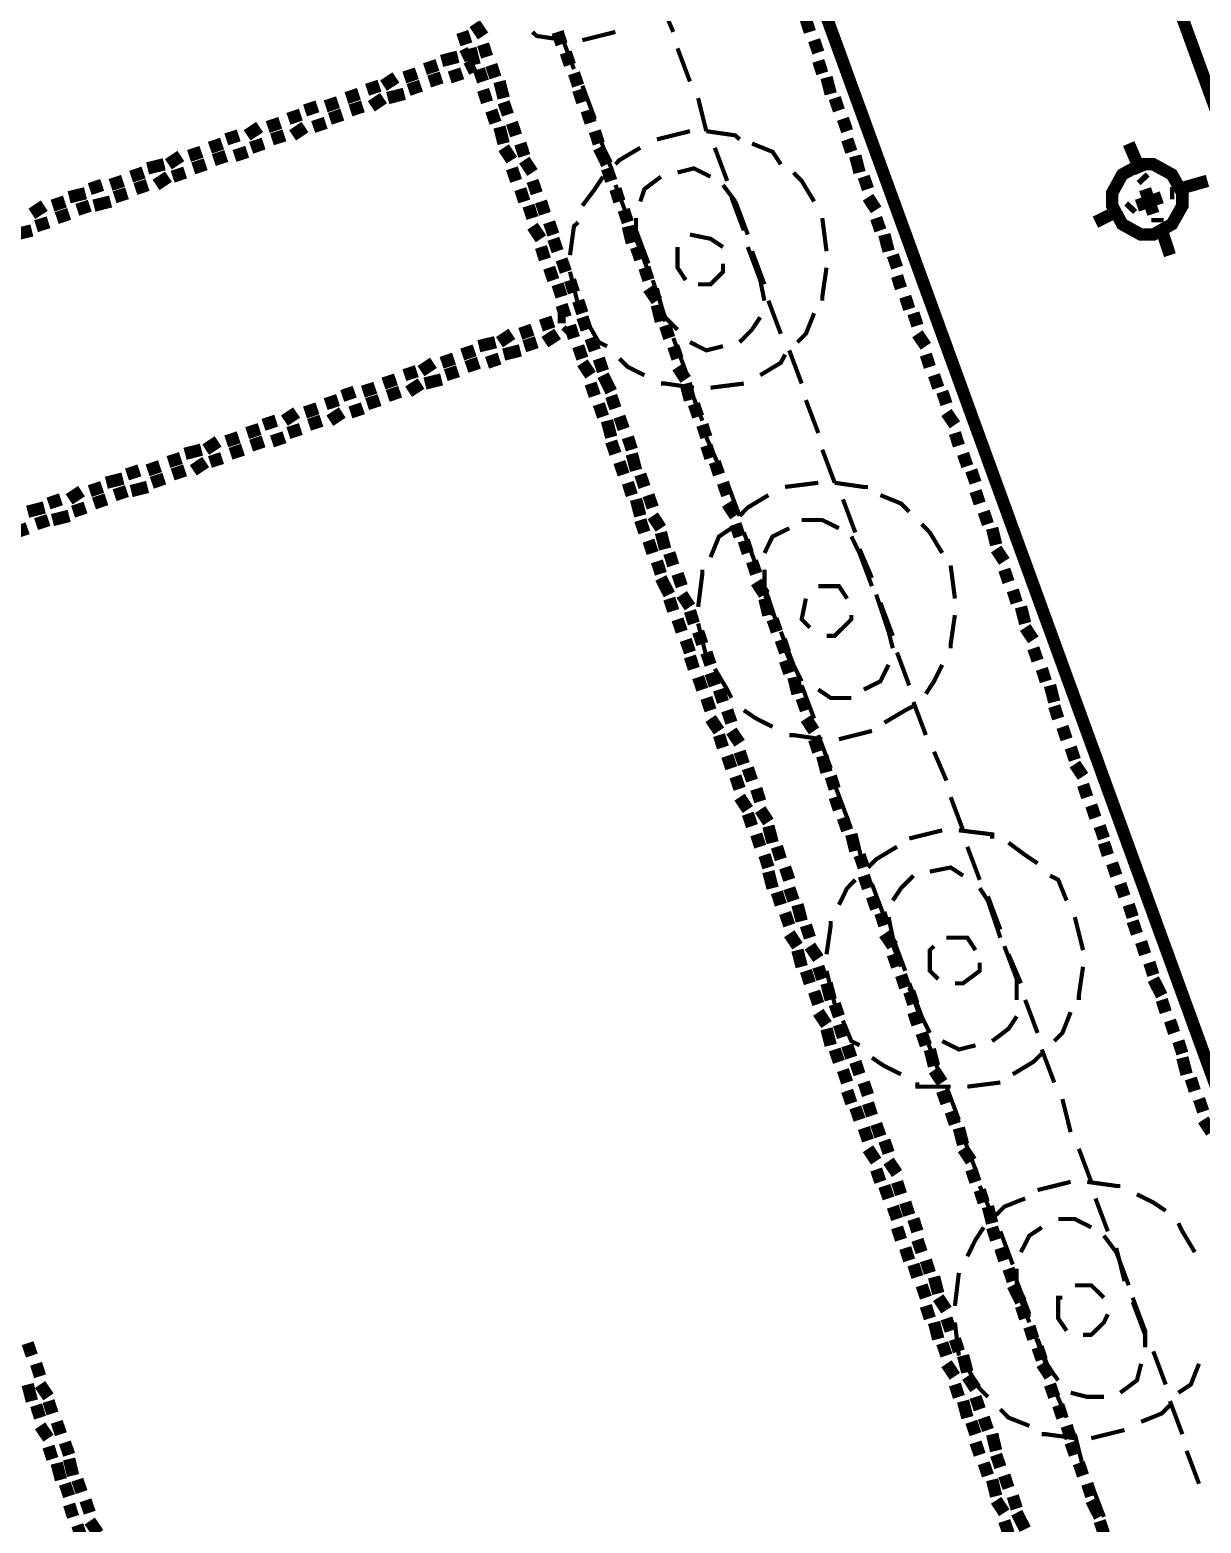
# Model space of a CAD drawing. Extents: x -2.4 to 13.4, y -16 to -5.
# Drawn here: x 1.933 to 2.405, y -9.863 to -9.261 of the extents above; entities that cross this region are included whole.
import ezdxf

# ---------------------------------------------------------------- set-up
doc = ezdxf.new("R2010")
doc.units = 0
doc.header["$MEASUREMENT"] = 0

msp = doc.modelspace()

# ---------------------------------------------------------------- linework, layer by layer
at = {"color": 0}
for points, const_width in [([(3.74199, -12.95219), (1.65538, -7.21884)], 0.005), ([(3.59868, -12.95219), (1.52868, -7.26383)], 0.005), ([(2.18698, -9.25054), (2.19198, -9.2622)], 0.00167), ([(2.11538, -9.26383), (2.11198, -9.25883)], 0.005), ([(2.24698, -9.2622), (2.24538, -9.25715)], 0.005), ([(2.10868, -9.26719), (2.10698, -9.2622)], 0.005), ([(2.11698, -9.27218), (2.11538, -9.26719)], 0.005), ([(2.14868, -9.26551), (2.13698, -9.26383), (2.13528, -9.2622)], 0.00167), ([(2.14868, -9.26551), (2.13698, -9.26383), (2.13528, -9.2622)], 0.00167), ([(2.14698, -9.26719), (2.14538, -9.2622)], 0.005), ([(2.15198, -9.27718), (2.14698, -9.26383)], 0.00167), ([(2.16868, -9.2622), (2.15538, -9.26551)], 0.00167), ([(2.16868, -9.2622), (2.15538, -9.26551)], 0.00167), ([(2.25038, -9.27049), (2.24868, -9.26551)], 0.005), ([(2.10528, -9.27218), (2.09868, -9.27386)], 0.005), ([(2.11028, -9.27049), (2.10698, -9.27218)], 0.005), ([(2.11198, -9.2755), (2.11028, -9.26881)], 0.005), ([(2.15038, -9.2755), (2.14868, -9.27049)], 0.005), ([(2.19368, -9.26881), (2.19868, -9.28216)], 0.00167), ([(2.25198, -9.27886), (2.25038, -9.27386)], 0.005), ([(2.08868, -9.27886), (2.08368, -9.28054)], 0.005), ([(2.09698, -9.2755), (2.09198, -9.27718)], 0.005), ([(2.10698, -9.27886), (2.10198, -9.28054)], 0.005), ([(2.11198, -9.2755), (2.10868, -9.27718)], 0.005), ([(2.11538, -9.28216), (2.11368, -9.27718)], 0.005), ([(2.12038, -9.28054), (2.11868, -9.2755)], 0.005), ([(2.15368, -9.28384), (2.15198, -9.27886)], 0.005), ([(2.07368, -9.28384), (2.06868, -9.28552)], 0.005), ([(2.08028, -9.28054), (2.07528, -9.28384)], 0.005), ([(2.09038, -9.28384), (2.08538, -9.28552)], 0.005), ([(2.09868, -9.28054), (2.09368, -9.28216)], 0.005), ([(2.11698, -9.29052), (2.11538, -9.28552)], 0.005), ([(2.12368, -9.28884), (2.12198, -9.28216)], 0.005), ([(2.15538, -9.29052), (2.15368, -9.28552)], 0.005), ([(2.16038, -9.29719), (2.15538, -9.28384)], 0.00167), ([(2.25538, -9.28715), (2.25368, -9.28054)], 0.005), ([(2.04868, -9.2922), (2.04368, -9.29383)], 0.005), ([(2.05698, -9.29052), (2.05198, -9.2922)], 0.005), ([(2.06538, -9.28715), (2.06038, -9.28884)], 0.005), ([(2.06698, -9.2922), (2.06198, -9.29383)], 0.005), ([(2.07528, -9.28884), (2.07038, -9.2922)], 0.005), ([(2.08368, -9.28715), (2.07698, -9.28884)], 0.005), ([(2.12538, -9.29551), (2.12368, -9.29052)], 0.005), ([(2.20198, -9.28884), (2.20528, -9.30218)], 0.00167), ([(2.25868, -9.29383), (2.25698, -9.28884)], 0.005), ([(2.04198, -9.29551), (2.03698, -9.29719)], 0.005), ([(2.05868, -9.29551), (2.05368, -9.29719)], 0.005), ([(2.12038, -9.29881), (2.11868, -9.29383)], 0.005), ([(2.15868, -9.29881), (2.15708, -9.29383)], 0.005), ([(2.26198, -9.30218), (2.26028, -9.29719)], 0.005), ([(2.01698, -9.30387), (2.01198, -9.30549)], 0.005), ([(2.02538, -9.3005), (2.02038, -9.30387)], 0.005), ([(2.03368, -9.29881), (2.02868, -9.3005)], 0.005), ([(2.03538, -9.30387), (2.03038, -9.30549)], 0.005), ([(2.04368, -9.3005), (2.03868, -9.30387)], 0.005), ([(2.05198, -9.29881), (2.04698, -9.3005)], 0.005), ([(2.12368, -9.30718), (2.12198, -9.3005)], 0.005), ([(2.12868, -9.30387), (2.12698, -9.29881)], 0.005), ([(2.16198, -9.30718), (2.16038, -9.30218)], 0.005), ([(2.18538, -9.30549), (2.19868, -9.30218)], 0.00167), ([(2.18538, -9.30549), (2.19868, -9.30218)], 0.00167), ([(2.20528, -9.30218), (2.21698, -9.30387), (2.21868, -9.30549)], 0.00167), ([(2.20528, -9.30218), (2.21698, -9.30387), (2.21868, -9.30549)], 0.00167), ([(2.01028, -9.30718), (2.00538, -9.30886)], 0.005), ([(2.02698, -9.30718), (2.02198, -9.30886)], 0.005), ([(2.12698, -9.31384), (2.12368, -9.30886)], 0.005), ([(2.13198, -9.31216), (2.13038, -9.30718)], 0.005), ([(2.16528, -9.31552), (2.16198, -9.30886)], 0.005), ([(2.16698, -9.31716), (2.16198, -9.30387)], 0.00167), ([(2.22368, -9.30718), (2.23198, -9.31048), (2.23528, -9.31552)], 0.00167), ([(2.22368, -9.30718), (2.23198, -9.31048), (2.23528, -9.31552)], 0.00167), ([(2.26368, -9.31048), (2.26198, -9.30549)], 0.005), ([(2.38038, -9.31884), (2.37538, -9.30718)], 0.005), ([(1.98698, -9.31552), (1.98028, -9.31716)], 0.005), ([(1.99368, -9.31216), (1.98868, -9.31552)], 0.005), ([(2.00198, -9.31048), (1.99698, -9.31216)], 0.005), ([(2.00368, -9.31552), (1.99868, -9.31716)], 0.005), ([(2.01198, -9.31216), (2.00698, -9.31384)], 0.005), ([(2.02038, -9.31048), (2.01528, -9.31216)], 0.005), ([(2.13528, -9.31884), (2.13198, -9.31384)], 0.005), ([(2.16868, -9.31552), (2.17028, -9.31384), (2.17868, -9.30886)], 0.00167), ([(2.16868, -9.31552), (2.17028, -9.31384), (2.17868, -9.30886)], 0.00167), ([(2.20868, -9.30886), (2.21368, -9.3222)], 0.00167), ([(2.26698, -9.31884), (2.26528, -9.31216)], 0.005), ([(1.97038, -9.3222), (1.96538, -9.32383)], 0.005), ([(1.97868, -9.31884), (1.97368, -9.32052)], 0.005), ([(1.98868, -9.32052), (1.98368, -9.32383)], 0.005), ([(1.99538, -9.31884), (1.99038, -9.32052)], 0.005), ([(2.12868, -9.3222), (2.12698, -9.31716)], 0.005), ([(2.13698, -9.32719), (2.13528, -9.3222)], 0.005), ([(2.15538, -9.33219), (2.16038, -9.32551), (2.16368, -9.32052)], 0.00167), ([(2.15538, -9.33219), (2.16038, -9.32551), (2.16368, -9.32052)], 0.00167), ([(2.16698, -9.3222), (2.16528, -9.31716)], 0.005), ([(2.17868, -9.33051), (2.18038, -9.32551), (2.18698, -9.32052)], 0.00167), ([(2.19368, -9.31884), (2.20028, -9.31716), (2.20698, -9.32052)], 0.00167), ([(2.24038, -9.31884), (2.24368, -9.3222), (2.24868, -9.33051)], 0.00167), ([(2.24038, -9.31884), (2.24368, -9.3222), (2.24868, -9.33051)], 0.00167), ([(2.27038, -9.32551), (2.26868, -9.32052)], 0.005), ([(2.38198, -9.3222), (2.38038, -9.32052)], 0.005), ([(2.40708, -9.3222), (2.39538, -9.32551)], 0.005), ([(1.95528, -9.32719), (1.94868, -9.32881)], 0.005), ([(1.96198, -9.32383), (1.95698, -9.32551)], 0.005), ([(1.97198, -9.32719), (1.96698, -9.32881)], 0.005), ([(1.98028, -9.32383), (1.97538, -9.32551)], 0.005), ([(2.13198, -9.33051), (2.13038, -9.32551)], 0.005), ([(2.17028, -9.33051), (2.16868, -9.32551)], 0.005), ([(2.17368, -9.33718), (2.16868, -9.32383)], 0.00167), ([(2.21198, -9.32383), (2.21698, -9.33051)], 0.00167), ([(2.38528, -9.33549), (2.38198, -9.32551)], 0.005), ([(2.39368, -9.32719), (2.39198, -9.32719)], 0.005), ([(1.93868, -9.33219), (1.93368, -9.33549)], 0.005), ([(1.94698, -9.33051), (1.94198, -9.33219)], 0.005), ([(1.95698, -9.33219), (1.95198, -9.33387)], 0.005), ([(1.96538, -9.33051), (1.95868, -9.33219)], 0.005), ([(2.13528, -9.33718), (2.13368, -9.33219)], 0.005), ([(2.14028, -9.33549), (2.13868, -9.33051)], 0.005), ([(2.17368, -9.33886), (2.17198, -9.33387)], 0.005), ([(2.21538, -9.32881), (2.22038, -9.34216)], 0.00167), ([(2.21698, -9.33051), (2.22198, -9.34384)], 0.00167), ([(2.27368, -9.33387), (2.27038, -9.32881)], 0.005), ([(2.37198, -9.33387), (2.36198, -9.33886)], 0.005), ([(2.37698, -9.33219), (2.37538, -9.33387)], 0.005), ([(2.38868, -9.32881), (2.37868, -9.33219)], 0.005), ([(1.94038, -9.33886), (1.93538, -9.34048)], 0.005), ([(1.94868, -9.33549), (1.94368, -9.33718)], 0.005), ([(2.14368, -9.34384), (2.14198, -9.33886)], 0.005), ([(2.18198, -9.35883), (2.17698, -9.34554), (2.17698, -9.33718)], 0.00167), ([(2.25198, -9.33718), (2.25368, -9.35052)], 0.00167), ([(2.25198, -9.33718), (2.25368, -9.35052)], 0.00167), ([(2.27538, -9.34216), (2.27368, -9.33718)], 0.005), ([(2.38698, -9.33886), (2.38698, -9.33718)], 0.005), ([(1.93368, -9.34216), (1.92698, -9.34384)], 0.005), ([(2.13868, -9.34554), (2.13528, -9.34048)], 0.005), ([(2.14538, -9.35052), (2.14368, -9.34554)], 0.005), ([(2.15038, -9.35215), (2.15198, -9.34048), (2.15368, -9.33886)], 0.00167), ([(2.15038, -9.35215), (2.15198, -9.34048), (2.15368, -9.33886)], 0.00167), ([(2.17528, -9.34716), (2.17368, -9.34048)], 0.005), ([(2.18198, -9.35551), (2.17698, -9.34216)], 0.00167), ([(2.19868, -9.34384), (2.20698, -9.34554), (2.21198, -9.34884)], 0.00167), ([(2.19868, -9.34384), (2.20698, -9.34554), (2.21198, -9.34884)], 0.00167), ([(2.27868, -9.35052), (2.27698, -9.34384)], 0.005), ([(2.39198, -9.35215), (2.38868, -9.34216)], 0.005), ([(2.14028, -9.35383), (2.13868, -9.34884)], 0.005), ([(2.17868, -9.35383), (2.17698, -9.34884)], 0.005), ([(2.19698, -9.36219), (2.19368, -9.35719), (2.19368, -9.35052), (2.19368, -9.34884)], 0.00167), ([(2.19698, -9.36219), (2.19368, -9.35719), (2.19368, -9.35052), (2.19368, -9.34884)], 0.00167), ([(2.22198, -9.34884), (2.22698, -9.36219), (2.22868, -9.37048)], 0.00167), ([(2.22368, -9.35052), (2.22868, -9.36387)], 0.00167), ([(2.28208, -9.35719), (2.28038, -9.35215)], 0.005), ([(2.14368, -9.36219), (2.14198, -9.35719)], 0.005), ([(2.14868, -9.35883), (2.14698, -9.35383)], 0.005), ([(2.18198, -9.36219), (2.18038, -9.35719)], 0.005), ([(2.21198, -9.35551), (2.21198, -9.35883), (2.20698, -9.36387), (2.20198, -9.36387)], 0.00167), ([(2.21198, -9.35551), (2.21198, -9.35883), (2.20698, -9.36387), (2.20198, -9.36387)], 0.00167), ([(2.14698, -9.36886), (2.14538, -9.36387)], 0.005), ([(2.15198, -9.36718), (2.15038, -9.36219)], 0.005), ([(2.15368, -9.37218), (2.15038, -9.35883)], 0.00167), ([(2.15368, -9.37218), (2.15038, -9.35883)], 0.00167), ([(2.19368, -9.38215), (2.18868, -9.37716), (2.18368, -9.36219)], 0.00167), ([(2.25368, -9.35719), (2.25198, -9.36886), (2.25198, -9.37048)], 0.00167), ([(2.25368, -9.35719), (2.25198, -9.36886), (2.25198, -9.37048)], 0.00167), ([(2.28368, -9.36549), (2.28208, -9.36051)], 0.005), ([(2.18538, -9.37048), (2.18198, -9.36549)], 0.005), ([(2.18868, -9.37884), (2.18538, -9.36549)], 0.00167), ([(2.28698, -9.37386), (2.28538, -9.36886)], 0.005), ([(2.14868, -9.37716), (2.14698, -9.37218)], 0.005), ([(2.15538, -9.37554), (2.15368, -9.37048)], 0.005), ([(2.18698, -9.37884), (2.18538, -9.37218)], 0.005), ([(2.23028, -9.37048), (2.23528, -9.38383)], 0.00167), ([(2.29028, -9.38052), (2.28868, -9.37554)], 0.005), ([(2.13528, -9.38215), (2.13038, -9.38383)], 0.005), ([(2.14368, -9.37884), (2.13868, -9.38052)], 0.005), ([(2.14868, -9.37716), (2.14538, -9.37716)], 0.005), ([(2.15038, -9.38215), (2.14868, -9.38383)], 0.005), ([(2.15198, -9.38551), (2.15038, -9.38052)], 0.005), ([(2.15708, -9.38215), (2.15538, -9.37716)], 0.005), ([(2.16528, -9.38883), (2.16198, -9.3872), (2.15708, -9.37884)], 0.00167), ([(2.16528, -9.38883), (2.16198, -9.3872), (2.15708, -9.37884)], 0.00167), ([(2.19038, -9.38551), (2.18868, -9.38052)], 0.005), ([(2.22698, -9.37716), (2.22368, -9.38215), (2.21868, -9.3872)], 0.00167), ([(2.24868, -9.37554), (2.24538, -9.38383), (2.24198, -9.3872)], 0.00167), ([(2.24868, -9.37554), (2.24538, -9.38383), (2.24198, -9.3872)], 0.00167), ([(2.12038, -9.3872), (2.11368, -9.38883)], 0.005), ([(2.12698, -9.38383), (2.12198, -9.3872)], 0.005), ([(2.13698, -9.3872), (2.13198, -9.38883)], 0.005), ([(2.14538, -9.38383), (2.14028, -9.3872)], 0.005), ([(2.16038, -9.39051), (2.15868, -9.38551)], 0.005), ([(2.19698, -9.39886), (2.19198, -9.38551)], 0.00167), ([(2.29368, -9.38883), (2.29028, -9.38383)], 0.005), ([(2.10368, -9.39381), (2.09868, -9.3955)], 0.005), ([(2.11198, -9.39051), (2.10698, -9.39219)], 0.005), ([(2.12198, -9.39381), (2.11698, -9.3955)], 0.005), ([(2.13038, -9.39051), (2.12368, -9.39219)], 0.005), ([(2.15538, -9.39381), (2.15368, -9.38883)], 0.005), ([(2.16368, -9.39886), (2.16198, -9.39381)], 0.005), ([(2.19368, -9.39381), (2.19198, -9.38883)], 0.005), ([(2.21198, -9.38883), (2.20528, -9.39051), (2.19868, -9.3872)], 0.00167), ([(2.23698, -9.39219), (2.23528, -9.3955), (2.22698, -9.40049)], 0.00167), ([(2.23698, -9.39219), (2.23528, -9.3955), (2.22698, -9.40049)], 0.00167), ([(2.23868, -9.39051), (2.24368, -9.40386)], 0.00167), ([(2.29528, -9.39718), (2.29368, -9.39219)], 0.005), ([(2.08868, -9.39886), (2.08368, -9.40049)], 0.005), ([(2.09538, -9.3955), (2.09038, -9.39886)], 0.005), ([(2.10528, -9.39886), (2.10038, -9.40049)], 0.005), ([(2.11368, -9.3955), (2.10868, -9.39718)], 0.005), ([(2.15868, -9.40049), (2.15538, -9.3955)], 0.005), ([(2.16698, -9.40716), (2.16368, -9.40049)], 0.005), ([(2.18038, -9.40049), (2.17368, -9.39718), (2.17028, -9.39381)], 0.00167), ([(2.18038, -9.40049), (2.17368, -9.39718), (2.17028, -9.39381)], 0.00167), ([(2.19698, -9.40218), (2.19368, -9.39718)], 0.005), ([(2.29868, -9.40554), (2.29698, -9.40049)], 0.005), ([(2.07198, -9.40554), (2.06698, -9.40716)], 0.005), ([(2.08028, -9.40218), (2.07528, -9.40386)], 0.005), ([(2.09038, -9.40386), (2.08538, -9.40716)], 0.005), ([(2.09868, -9.40218), (2.09198, -9.40386)], 0.005), ([(2.16038, -9.40884), (2.15868, -9.40386)], 0.005), ([(2.20028, -9.40554), (2.18868, -9.40386), (2.18698, -9.40386)], 0.00167), ([(2.20028, -9.40554), (2.18868, -9.40386), (2.18698, -9.40386)], 0.00167), ([(2.19868, -9.41052), (2.19698, -9.40386)], 0.005), ([(2.22038, -9.40386), (2.20698, -9.40554)], 0.00167), ([(2.22038, -9.40386), (2.20698, -9.40554)], 0.00167), ([(2.05698, -9.41052), (2.05198, -9.41215)], 0.005), ([(2.06368, -9.40716), (2.05868, -9.40884)], 0.005), ([(2.07368, -9.41052), (2.06868, -9.41215)], 0.005), ([(2.08198, -9.40716), (2.07698, -9.40884)], 0.005), ([(2.16368, -9.4172), (2.16198, -9.41215)], 0.005), ([(2.16868, -9.41384), (2.16698, -9.40884)], 0.005), ([(2.20198, -9.4172), (2.20028, -9.41215)], 0.005), ([(2.20368, -9.41883), (2.19868, -9.40554)], 0.00167), ([(2.24538, -9.41052), (2.25038, -9.42381)], 0.00167), ([(2.30198, -9.41215), (2.30028, -9.40716)], 0.005), ([(2.04028, -9.41552), (2.03538, -9.41883)], 0.005), ([(2.04868, -9.41384), (2.04368, -9.41552)], 0.005), ([(2.05868, -9.41552), (2.05368, -9.41883)], 0.005), ([(2.06698, -9.41384), (2.06198, -9.41552)], 0.005), ([(2.17198, -9.42219), (2.17028, -9.4172)], 0.005), ([(2.30538, -9.42051), (2.30198, -9.41552)], 0.005), ([(2.02538, -9.42219), (2.02038, -9.42381)], 0.005), ([(2.03208, -9.41883), (2.02698, -9.42051)], 0.005), ([(2.04198, -9.42219), (2.03698, -9.42381)], 0.005), ([(2.05028, -9.41883), (2.04528, -9.42051)], 0.005), ([(2.16698, -9.4255), (2.16528, -9.41883)], 0.005), ([(2.20528, -9.4255), (2.20368, -9.42051)], 0.005), ([(2.30698, -9.42887), (2.30538, -9.42381)], 0.005), ([(2.00198, -9.43049), (1.99538, -9.43218)], 0.005), ([(2.00868, -9.42718), (2.00368, -9.43049)], 0.005), ([(2.01698, -9.4255), (2.01198, -9.42718)], 0.005), ([(2.01868, -9.43049), (2.01368, -9.43218)], 0.005), ([(2.02698, -9.42718), (2.02198, -9.42887)], 0.005), ([(2.03538, -9.4255), (2.03038, -9.42718)], 0.005), ([(2.16868, -9.43218), (2.16698, -9.42718)], 0.005), ([(2.17528, -9.43049), (2.17368, -9.4255)], 0.005), ([(2.20698, -9.43386), (2.20528, -9.42887)], 0.005), ([(2.21038, -9.43716), (2.20528, -9.4255)], 0.00167), ([(1.99368, -9.43386), (1.98868, -9.43548)], 0.005), ([(2.00368, -9.43548), (1.99868, -9.43884)], 0.005), ([(2.01028, -9.43386), (2.00538, -9.43548)], 0.005), ([(2.17198, -9.44052), (2.17028, -9.43548)], 0.005), ([(2.17698, -9.43884), (2.17528, -9.43218)], 0.005), ([(2.21038, -9.44052), (2.20868, -9.43548)], 0.005), ([(2.25198, -9.43049), (2.25698, -9.44384)], 0.00167), ([(2.31038, -9.43716), (2.30868, -9.43218)], 0.005), ([(1.97038, -9.44216), (1.96368, -9.44384)], 0.005), ([(1.97698, -9.43884), (1.97198, -9.44052)], 0.005), ([(1.98528, -9.43716), (1.98028, -9.43884)], 0.005), ([(1.98698, -9.44216), (1.98198, -9.44384)], 0.005), ([(1.99538, -9.43884), (1.99038, -9.44052)], 0.005), ([(2.18038, -9.44552), (2.17868, -9.44052)], 0.005), ([(2.31368, -9.44384), (2.31198, -9.43884)], 0.005), ([(1.95368, -9.4472), (1.94868, -9.45051)], 0.005), ([(1.96198, -9.44552), (1.95698, -9.4472)], 0.005), ([(1.97198, -9.4472), (1.96698, -9.44883)], 0.005), ([(1.98028, -9.44552), (1.97368, -9.4472)], 0.005), ([(2.17528, -9.44883), (2.17368, -9.44384)], 0.005), ([(2.21368, -9.44883), (2.21198, -9.44384)], 0.005), ([(2.21868, -9.45719), (2.21368, -9.44384)], 0.00167), ([(2.23698, -9.44552), (2.25038, -9.44384)], 0.00167), ([(2.23698, -9.44552), (2.25038, -9.44384)], 0.00167), ([(2.25698, -9.44384), (2.26868, -9.44552), (2.27038, -9.44552)], 0.00167), ([(2.25698, -9.44384), (2.26868, -9.44552), (2.27038, -9.44552)], 0.00167), ([(2.31538, -9.45219), (2.31368, -9.4472)], 0.005), ([(1.93868, -9.45381), (1.93198, -9.45551)], 0.005), ([(1.94538, -9.45051), (1.94038, -9.45219)], 0.005), ([(1.95528, -9.45381), (1.95028, -9.45551)], 0.005), ([(1.96368, -9.45051), (1.95868, -9.45219)], 0.005), ([(2.17868, -9.45719), (2.17698, -9.45051)], 0.005), ([(2.18368, -9.45381), (2.18198, -9.44883)], 0.005), ([(2.21698, -9.45719), (2.21368, -9.45219)], 0.005), ([(2.21868, -9.45719), (2.22198, -9.45381), (2.23028, -9.44883)], 0.00167), ([(2.21868, -9.45719), (2.22198, -9.45381), (2.23028, -9.44883)], 0.00167), ([(2.26028, -9.45051), (2.26528, -9.46386)], 0.00167), ([(2.27538, -9.44883), (2.28368, -9.45219), (2.28698, -9.45551)], 0.00167), ([(2.27538, -9.44883), (2.28368, -9.45219), (2.28698, -9.45551)], 0.00167), ([(1.94038, -9.45887), (1.93538, -9.46049)], 0.005), ([(1.94868, -9.45719), (1.94198, -9.45887)], 0.005), ([(2.18038, -9.46386), (2.17868, -9.45887)], 0.005), ([(2.18698, -9.46218), (2.18368, -9.45719)], 0.005), ([(2.21868, -9.46548), (2.21698, -9.46049)], 0.005), ([(2.24368, -9.45887), (2.25198, -9.45887), (2.25868, -9.46218)], 0.00167), ([(2.31868, -9.46049), (2.31698, -9.45551)], 0.005), ([(1.93198, -9.46218), (1.92698, -9.46386)], 0.005), ([(2.18868, -9.47054), (2.18698, -9.46386)], 0.005), ([(2.20698, -9.47384), (2.21038, -9.46548), (2.21538, -9.46218)], 0.00167), ([(2.20698, -9.47384), (2.21038, -9.46548), (2.21538, -9.46218)], 0.00167), ([(2.22538, -9.47715), (2.22038, -9.46386)], 0.00167), ([(2.22868, -9.47216), (2.23198, -9.46548), (2.23868, -9.46218)], 0.00167), ([(2.29198, -9.46049), (2.29528, -9.46386), (2.30028, -9.47216)], 0.00167), ([(2.29198, -9.46049), (2.29528, -9.46386), (2.30028, -9.47216)], 0.00167), ([(2.32198, -9.46884), (2.32038, -9.46218)], 0.005), ([(2.18368, -9.47216), (2.18198, -9.46716)], 0.005), ([(2.19198, -9.47715), (2.19038, -9.47216)], 0.005), ([(2.22198, -9.47216), (2.22038, -9.46716)], 0.005), ([(2.26368, -9.46548), (2.26698, -9.47216)], 0.00167), ([(2.26698, -9.47054), (2.27198, -9.48219)], 0.00167), ([(2.32528, -9.47552), (2.32198, -9.47054)], 0.005), ([(2.18698, -9.48051), (2.18538, -9.47552)], 0.005), ([(2.22538, -9.48051), (2.22368, -9.47552)], 0.005), ([(2.26698, -9.47216), (2.27198, -9.48551)], 0.00167), ([(2.19038, -9.48887), (2.18698, -9.48219)], 0.005), ([(2.19538, -9.48551), (2.19368, -9.48051)], 0.005), ([(2.20198, -9.49386), (2.20368, -9.48051), (2.20368, -9.47883)], 0.00167), ([(2.20198, -9.49386), (2.20368, -9.48051), (2.20368, -9.47883)], 0.00167), ([(2.22868, -9.48887), (2.22538, -9.48383)], 0.005), ([(2.23368, -9.50054), (2.22868, -9.48551), (2.22868, -9.47883)], 0.00167), ([(2.30368, -9.47715), (2.30538, -9.49049)], 0.00167), ([(2.30368, -9.47715), (2.30538, -9.49049)], 0.00167), ([(2.32698, -9.48383), (2.32528, -9.47883)], 0.005), ([(2.19198, -9.49548), (2.19038, -9.49049)], 0.005), ([(2.19868, -9.49386), (2.19538, -9.48887)], 0.005), ([(2.23198, -9.49718), (2.22698, -9.48383)], 0.00167), ([(2.23028, -9.49718), (2.22868, -9.49049)], 0.005), ([(2.25038, -9.48551), (2.25868, -9.48551), (2.26198, -9.49049)], 0.00167), ([(2.25038, -9.48551), (2.25868, -9.48551), (2.26198, -9.49049)], 0.00167), ([(2.27368, -9.48887), (2.27868, -9.50384), (2.28038, -9.51051)], 0.00167), ([(2.33028, -9.49218), (2.32868, -9.48719)], 0.005), ([(2.20028, -9.50054), (2.19868, -9.49548)], 0.005), ([(2.24698, -9.50216), (2.24368, -9.49886), (2.24538, -9.49049)], 0.00167), ([(2.24698, -9.50216), (2.24368, -9.49886), (2.24538, -9.49049)], 0.00167), ([(2.27538, -9.49218), (2.28038, -9.50552)], 0.00167), ([(2.33368, -9.50054), (2.33198, -9.49386)], 0.005), ([(2.19538, -9.50384), (2.19368, -9.49886)], 0.005), ([(2.20528, -9.51383), (2.20198, -9.50054)], 0.00167), ([(2.20528, -9.51383), (2.20198, -9.50054)], 0.00167), ([(2.23368, -9.50384), (2.23198, -9.49886)], 0.005), ([(2.26368, -9.49718), (2.26368, -9.49886), (2.25698, -9.50552), (2.25368, -9.50552)], 0.00167), ([(2.26368, -9.49718), (2.26368, -9.49886), (2.25698, -9.50552), (2.25368, -9.50552)], 0.00167), ([(2.30538, -9.49718), (2.30368, -9.50883), (2.30368, -9.51051)], 0.00167), ([(2.30538, -9.49718), (2.30368, -9.50883), (2.30368, -9.51051)], 0.00167), ([(2.33698, -9.50715), (2.33368, -9.50216)], 0.005), ([(2.19868, -9.5122), (2.19698, -9.50715)], 0.005), ([(2.20368, -9.50883), (2.20198, -9.50384)], 0.005), ([(2.23698, -9.5122), (2.23528, -9.50715)], 0.005), ([(2.24368, -9.52386), (2.24038, -9.51719), (2.23528, -9.50384)], 0.00167), ([(2.24038, -9.51881), (2.23528, -9.50715)], 0.00167), ([(2.20028, -9.51881), (2.19868, -9.51383)], 0.005), ([(2.20698, -9.51719), (2.20528, -9.5122)], 0.005), ([(2.28208, -9.5122), (2.28698, -9.52549)], 0.00167), ([(2.33868, -9.51551), (2.33698, -9.51051)], 0.005), ([(2.20868, -9.52549), (2.20698, -9.5205)], 0.005), ([(2.21538, -9.53054), (2.21368, -9.52718), (2.20868, -9.51881)], 0.00167), ([(2.21538, -9.53054), (2.21368, -9.52718), (2.20868, -9.51881)], 0.00167), ([(2.23868, -9.5205), (2.23698, -9.51551)], 0.005), ([(2.27868, -9.51719), (2.27538, -9.52386), (2.26868, -9.52718)], 0.00167), ([(2.30028, -9.51719), (2.29698, -9.52386), (2.29368, -9.52886)], 0.00167), ([(2.30028, -9.51719), (2.29698, -9.52386), (2.29368, -9.52886)], 0.00167), ([(2.34198, -9.52386), (2.34038, -9.51881)], 0.005), ([(2.20368, -9.52718), (2.20198, -9.52218)], 0.005), ([(2.24198, -9.52886), (2.24038, -9.52218)], 0.005), ([(2.34538, -9.53216), (2.34368, -9.52549)], 0.005), ([(2.20698, -9.53552), (2.20528, -9.53054)], 0.005), ([(2.21198, -9.53216), (2.21038, -9.52718)], 0.005), ([(2.24538, -9.53552), (2.24368, -9.53054)], 0.005), ([(2.24868, -9.53884), (2.24368, -9.52549)], 0.00167), ([(2.26368, -9.53054), (2.25538, -9.53054), (2.25038, -9.52718)], 0.00167), ([(2.21038, -9.54383), (2.20698, -9.53884)], 0.005), ([(2.21538, -9.54052), (2.21368, -9.53552)], 0.005), ([(2.23198, -9.5422), (2.22538, -9.53884), (2.22038, -9.53552)], 0.00167), ([(2.23198, -9.5422), (2.22538, -9.53884), (2.22038, -9.53552)], 0.00167), ([(2.24868, -9.54383), (2.24538, -9.53884)], 0.005), ([(2.28868, -9.53384), (2.28538, -9.53552), (2.27698, -9.54052)], 0.00167), ([(2.28868, -9.53384), (2.28538, -9.53552), (2.27698, -9.54052)], 0.00167), ([(2.28868, -9.53216), (2.29368, -9.54551)], 0.00167), ([(2.34698, -9.53884), (2.34538, -9.53384)], 0.005), ([(2.21868, -9.54881), (2.21538, -9.54383)], 0.005), ([(2.35038, -9.54719), (2.34868, -9.5422)], 0.005), ([(2.21198, -9.5505), (2.21038, -9.54551)], 0.005), ([(2.25198, -9.54719), (2.24038, -9.54551), (2.23868, -9.54551)], 0.00167), ([(2.25198, -9.54719), (2.24038, -9.54551), (2.23868, -9.54551)], 0.00167), ([(2.25038, -9.55218), (2.24868, -9.54719)], 0.005), ([(2.25538, -9.55886), (2.25038, -9.54551)], 0.00167), ([(2.27198, -9.54383), (2.25868, -9.54719)], 0.00167), ([(2.27198, -9.54383), (2.25868, -9.54719)], 0.00167), ([(2.35368, -9.55549), (2.35198, -9.5505)], 0.005), ([(2.21538, -9.55886), (2.21368, -9.55387)], 0.005), ([(2.22038, -9.55718), (2.21868, -9.55218)], 0.005), ([(2.25368, -9.56048), (2.25198, -9.55387)], 0.005), ([(2.29698, -9.55218), (2.30198, -9.56384)], 0.00167), ([(2.21868, -9.56716), (2.21698, -9.56216)], 0.005), ([(2.22368, -9.56384), (2.22198, -9.55886)], 0.005), ([(2.25698, -9.56716), (2.25538, -9.56216)], 0.005), ([(2.35698, -9.56216), (2.35368, -9.55718)], 0.005), ([(2.22698, -9.5722), (2.22538, -9.56716)], 0.005), ([(2.26198, -9.57881), (2.25698, -9.56552)], 0.00167), ([(2.35868, -9.57052), (2.35698, -9.56552)], 0.005), ([(2.22198, -9.57551), (2.21868, -9.57052)], 0.005), ([(2.25868, -9.57551), (2.25698, -9.57052)], 0.005), ([(2.30368, -9.57052), (2.30868, -9.58387)], 0.00167), ([(2.36198, -9.57881), (2.36028, -9.57383)], 0.005), ([(2.22368, -9.58219), (2.22198, -9.57719)], 0.005), ([(2.23028, -9.58051), (2.22698, -9.57551)], 0.005), ([(2.26198, -9.58387), (2.26028, -9.57881)], 0.005), ([(2.22698, -9.59048), (2.22538, -9.58549)], 0.005), ([(2.23198, -9.58886), (2.23028, -9.58219)], 0.005), ([(2.26528, -9.59216), (2.26368, -9.58549)], 0.005), ([(2.28698, -9.58718), (2.30028, -9.58387)], 0.00167), ([(2.28698, -9.58718), (2.30028, -9.58387)], 0.00167), ([(2.30698, -9.58387), (2.32038, -9.58549), (2.32038, -9.58718)], 0.00167), ([(2.30698, -9.58387), (2.32038, -9.58549), (2.32038, -9.58718)], 0.00167), ([(2.36538, -9.58718), (2.36368, -9.58219)], 0.005), ([(2.23528, -9.59554), (2.23368, -9.59048)], 0.005), ([(2.26868, -9.59884), (2.26528, -9.58549)], 0.00167), ([(2.27038, -9.59884), (2.27368, -9.59554), (2.28208, -9.59048)], 0.00167), ([(2.27038, -9.59884), (2.27368, -9.59554), (2.28208, -9.59048)], 0.00167), ([(2.31038, -9.59048), (2.31538, -9.60383)], 0.00167), ([(2.32698, -9.58886), (2.33368, -9.59384), (2.33868, -9.59716)], 0.00167), ([(2.32698, -9.58886), (2.33368, -9.59384), (2.33868, -9.59716)], 0.00167), ([(2.36698, -9.59384), (2.36538, -9.58886)], 0.005), ([(2.23028, -9.59884), (2.22868, -9.59384)], 0.005), ([(2.23868, -9.60383), (2.23698, -9.59884)], 0.005), ([(2.26868, -9.59884), (2.26698, -9.59384)], 0.005), ([(2.37038, -9.60215), (2.36868, -9.59716)], 0.005), ([(2.23198, -9.60719), (2.23028, -9.60052)], 0.005), ([(2.27038, -9.60719), (2.26868, -9.60215)], 0.005), ([(2.28038, -9.61219), (2.28368, -9.60719), (2.28868, -9.60215)], 0.00167), ([(2.29528, -9.60052), (2.30368, -9.59884), (2.30868, -9.60215)], 0.00167), ([(2.34368, -9.60215), (2.34698, -9.60383), (2.35038, -9.61219)], 0.00167), ([(2.34368, -9.60215), (2.34698, -9.60383), (2.35038, -9.61219)], 0.00167), ([(2.23528, -9.61387), (2.23368, -9.60883)], 0.005), ([(2.24038, -9.61219), (2.23868, -9.60719)], 0.005), ([(2.25868, -9.61387), (2.26198, -9.60719), (2.26528, -9.60383)], 0.00167), ([(2.25868, -9.61387), (2.26198, -9.60719), (2.26528, -9.60383)], 0.00167), ([(2.27368, -9.61549), (2.27198, -9.61051)], 0.005), ([(2.27698, -9.61886), (2.27198, -9.60551)], 0.00167), ([(2.31538, -9.60719), (2.31868, -9.61219)], 0.00167), ([(2.37368, -9.61051), (2.37198, -9.60551)], 0.005), ([(2.24368, -9.62048), (2.24198, -9.61387)], 0.005), ([(2.31868, -9.61051), (2.32368, -9.62386)], 0.00167), ([(2.31868, -9.61219), (2.32368, -9.62716)], 0.00167), ([(2.37698, -9.61886), (2.37538, -9.61387)], 0.005), ([(2.23868, -9.62218), (2.23698, -9.61718)], 0.005), ([(2.24698, -9.62716), (2.24538, -9.62218)], 0.005), ([(2.25368, -9.63383), (2.25538, -9.62218), (2.25538, -9.62048)], 0.00167), ([(2.25368, -9.63383), (2.25538, -9.62218), (2.25538, -9.62048)], 0.00167), ([(2.27698, -9.62218), (2.27538, -9.61718)], 0.005), ([(2.28538, -9.64051), (2.28038, -9.62716), (2.27868, -9.61886)], 0.00167), ([(2.35368, -9.61886), (2.35698, -9.63215)], 0.00167), ([(2.35368, -9.61886), (2.35698, -9.63215)], 0.00167), ([(2.37868, -9.62554), (2.37698, -9.62048)], 0.005), ([(2.24198, -9.63052), (2.23868, -9.62554)], 0.005), ([(2.28038, -9.63052), (2.27698, -9.62554)], 0.005), ([(2.28368, -9.63883), (2.27868, -9.62554)], 0.00167), ([(2.30198, -9.62716), (2.31038, -9.62716), (2.31368, -9.63215)], 0.00167), ([(2.30198, -9.62716), (2.31038, -9.62716), (2.31368, -9.63215)], 0.00167), ([(2.38198, -9.63383), (2.38038, -9.62884)], 0.005), ([(2.24368, -9.63883), (2.24198, -9.63215)], 0.005), ([(2.25038, -9.63551), (2.24698, -9.63052)], 0.005), ([(2.28208, -9.63883), (2.28038, -9.63383)], 0.005), ([(2.29868, -9.64381), (2.29528, -9.64051), (2.29528, -9.63215), (2.29698, -9.63052)], 0.00167), ([(2.29868, -9.64381), (2.29528, -9.64051), (2.29528, -9.63215), (2.29698, -9.63052)], 0.00167), ([(2.32528, -9.63052), (2.33028, -9.64381), (2.33028, -9.65218)], 0.00167), ([(2.24698, -9.6455), (2.24538, -9.64051)], 0.005), ([(2.25198, -9.64381), (2.25038, -9.63883)], 0.005), ([(2.31538, -9.6372), (2.31538, -9.64051), (2.30868, -9.6455), (2.30538, -9.6455)], 0.00167), ([(2.31538, -9.6372), (2.31538, -9.64051), (2.30868, -9.6455), (2.30538, -9.6455)], 0.00167), ([(2.32698, -9.63383), (2.33198, -9.6455)], 0.00167), ([(2.35698, -9.63883), (2.35528, -9.65049), (2.35528, -9.65218)], 0.00167), ([(2.35698, -9.63883), (2.35528, -9.65049), (2.35528, -9.65218)], 0.00167), ([(2.38528, -9.64219), (2.38368, -9.6372)], 0.005), ([(2.25538, -9.65218), (2.25368, -9.6455)], 0.005), ([(2.25698, -9.65386), (2.25368, -9.64051)], 0.00167), ([(2.25698, -9.65386), (2.25368, -9.64051)], 0.00167), ([(2.28538, -9.64718), (2.28368, -9.64219)], 0.005), ([(2.29528, -9.66552), (2.29198, -9.65884), (2.28698, -9.6455)], 0.00167), ([(2.38868, -9.65049), (2.38528, -9.64381)], 0.005), ([(2.25038, -9.65386), (2.24868, -9.64886)], 0.005), ([(2.28868, -9.65386), (2.28698, -9.64886)], 0.005), ([(2.29198, -9.66052), (2.28698, -9.64718)], 0.00167), ([(2.39028, -9.65716), (2.38868, -9.65218)], 0.005), ([(2.25368, -9.66215), (2.25038, -9.65716)], 0.005), ([(2.25868, -9.65884), (2.25698, -9.65386)], 0.005), ([(2.29028, -9.66215), (2.28868, -9.65716)], 0.005), ([(2.33368, -9.65218), (2.33868, -9.66552)], 0.00167), ([(2.35198, -9.65716), (2.34868, -9.66552), (2.34538, -9.66883)], 0.00167), ([(2.35198, -9.65716), (2.34868, -9.66552), (2.34538, -9.66883)], 0.00167), ([(2.25538, -9.67051), (2.25368, -9.66384)], 0.005), ([(2.26028, -9.6672), (2.25868, -9.66215)], 0.005), ([(2.26698, -9.67051), (2.26368, -9.66883), (2.26028, -9.66052)], 0.00167), ([(2.26698, -9.67051), (2.26368, -9.66883), (2.26028, -9.66052)], 0.00167), ([(2.33028, -9.65884), (2.32698, -9.66384), (2.32038, -9.66883)], 0.00167), ([(2.39368, -9.66552), (2.39198, -9.66052)], 0.005), ([(2.26368, -9.6755), (2.26198, -9.67051)], 0.005), ([(2.29368, -9.67051), (2.29198, -9.66552)], 0.005), ([(2.29868, -9.68049), (2.29368, -9.6672)], 0.00167), ([(2.31368, -9.67051), (2.30698, -9.67219), (2.30028, -9.66883)], 0.00167), ([(2.39698, -9.67381), (2.39538, -9.66883)], 0.005), ([(2.25868, -9.67718), (2.25698, -9.67219)], 0.005), ([(2.26698, -9.68218), (2.26528, -9.67718)], 0.005), ([(2.28368, -9.68218), (2.27698, -9.67887), (2.27198, -9.6755)], 0.00167), ([(2.28368, -9.68218), (2.27698, -9.67887), (2.27198, -9.6755)], 0.00167), ([(2.29698, -9.67887), (2.29528, -9.67219)], 0.005), ([(2.34038, -9.67381), (2.33698, -9.67718), (2.32868, -9.68218)], 0.00167), ([(2.34038, -9.67381), (2.33698, -9.67718), (2.32868, -9.68218)], 0.00167), ([(2.34038, -9.67219), (2.34538, -9.68548)], 0.00167), ([(2.39868, -9.68218), (2.39698, -9.6755)], 0.005), ([(2.26198, -9.68548), (2.26028, -9.68049)], 0.005), ([(2.30028, -9.68548), (2.29698, -9.68049)], 0.005), ([(2.26368, -9.69384), (2.26198, -9.68884)], 0.005), ([(2.27038, -9.69052), (2.26868, -9.68548)], 0.005), ([(2.30368, -9.68716), (2.29028, -9.68716), (2.29028, -9.68548)], 0.00167), ([(2.30368, -9.68716), (2.29028, -9.68716), (2.29028, -9.68548)], 0.00167), ([(2.30198, -9.69384), (2.30028, -9.68884)], 0.005), ([(2.30698, -9.70051), (2.30198, -9.68716)], 0.00167), ([(2.32368, -9.68548), (2.31038, -9.68716)], 0.00167), ([(2.32368, -9.68548), (2.31038, -9.68716)], 0.00167), ([(2.40198, -9.68884), (2.40038, -9.68386)], 0.005), ([(2.27198, -9.69883), (2.27038, -9.69384)], 0.005), ([(2.34868, -9.69216), (2.35198, -9.70551)], 0.00167), ([(2.40538, -9.6972), (2.40368, -9.69216)], 0.005), ([(2.26698, -9.70051), (2.26528, -9.69552)], 0.005), ([(2.30538, -9.70219), (2.30368, -9.6972)], 0.005), ([(2.40868, -9.70551), (2.40538, -9.70051)], 0.005), ([(2.27038, -9.70887), (2.26868, -9.70381)], 0.005), ([(2.27538, -9.70719), (2.27368, -9.70219)], 0.005), ([(2.30868, -9.71049), (2.30698, -9.70381)], 0.005), ([(2.27368, -9.71716), (2.27038, -9.71218)], 0.005), ([(2.27868, -9.71386), (2.27698, -9.70887)], 0.005), ([(2.31198, -9.71716), (2.30868, -9.71218)], 0.005), ([(2.31368, -9.72054), (2.30868, -9.70719)], 0.00167), ([(2.28208, -9.72216), (2.27868, -9.71716)], 0.005), ([(2.35528, -9.71218), (2.36028, -9.72552)], 0.00167), ([(2.27538, -9.72552), (2.27368, -9.72054)], 0.005), ([(2.31368, -9.72552), (2.31198, -9.72054)], 0.005), ([(2.27868, -9.73219), (2.27698, -9.72715)], 0.005), ([(2.28368, -9.73051), (2.28208, -9.72552)], 0.005), ([(2.31698, -9.73383), (2.31538, -9.72883)], 0.005), ([(2.32038, -9.73887), (2.31538, -9.72715)], 0.00167), ([(2.33868, -9.72883), (2.35198, -9.72552)], 0.00167), ([(2.33868, -9.72883), (2.35198, -9.72552)], 0.00167), ([(2.35868, -9.72552), (2.37038, -9.72715), (2.37198, -9.72715)], 0.00167), ([(2.35868, -9.72552), (2.37038, -9.72715), (2.37198, -9.72715)], 0.00167), ([(2.28208, -9.74049), (2.28038, -9.73551)], 0.005), ([(2.28698, -9.73887), (2.28538, -9.73383)], 0.005), ([(2.32038, -9.74218), (2.31868, -9.73551)], 0.005), ([(2.32198, -9.73887), (2.32528, -9.73551), (2.33368, -9.73219)], 0.00167), ([(2.32198, -9.73887), (2.32528, -9.73551), (2.33368, -9.73219)], 0.00167), ([(2.36198, -9.73219), (2.36698, -9.74548)], 0.00167), ([(2.37868, -9.73051), (2.38528, -9.73383), (2.39028, -9.73719)], 0.00167), ([(2.37868, -9.73051), (2.38528, -9.73383), (2.39028, -9.73719)], 0.00167), ([(2.29028, -9.74548), (2.28868, -9.74049)], 0.005), ([(2.34698, -9.74049), (2.35368, -9.74049), (2.36028, -9.74386)], 0.00167), ([(2.28368, -9.74886), (2.28208, -9.74386)], 0.005), ([(2.29198, -9.75384), (2.29028, -9.74886)], 0.005), ([(2.31038, -9.75552), (2.31368, -9.74886), (2.31698, -9.74386)], 0.00167), ([(2.31038, -9.75552), (2.31368, -9.74886), (2.31698, -9.74386)], 0.00167), ([(2.32198, -9.74886), (2.32038, -9.74386)], 0.005), ([(2.32868, -9.75883), (2.32368, -9.74548)], 0.00167), ([(2.33198, -9.75384), (2.33538, -9.74718), (2.34038, -9.74386)], 0.00167), ([(2.36538, -9.74718), (2.37038, -9.75384)], 0.00167), ([(2.39538, -9.74218), (2.39698, -9.74548), (2.40198, -9.75384)], 0.00167), ([(2.39538, -9.74218), (2.39698, -9.74548), (2.40198, -9.75384)], 0.00167), ([(2.28698, -9.75715), (2.28538, -9.75216)], 0.005), ([(2.32528, -9.75715), (2.32368, -9.75216)], 0.005), ([(2.37038, -9.75216), (2.37368, -9.76551)], 0.00167), ([(2.37038, -9.75384), (2.37538, -9.76719)], 0.00167), ([(2.29028, -9.76383), (2.28868, -9.75883)], 0.005), ([(2.29528, -9.7622), (2.29368, -9.75715)], 0.005), ([(2.32868, -9.76551), (2.32698, -9.76051)], 0.005), ([(2.29368, -9.77218), (2.29198, -9.76719)], 0.005), ([(2.29868, -9.7705), (2.29698, -9.76383)], 0.005), ([(2.30538, -9.77549), (2.30698, -9.7622)], 0.00167), ([(2.30538, -9.77549), (2.30698, -9.7622)], 0.00167), ([(2.33198, -9.77386), (2.32868, -9.76719)], 0.005), ([(2.33538, -9.78216), (2.33028, -9.76881), (2.33028, -9.76051)], 0.00167), ([(2.33538, -9.77886), (2.33028, -9.76551)], 0.00167), ([(2.30198, -9.77718), (2.29868, -9.77218)], 0.005), ([(2.35368, -9.76719), (2.36028, -9.76719), (2.36538, -9.77218)], 0.00167), ([(2.35368, -9.76719), (2.36028, -9.76719), (2.36538, -9.77218)], 0.00167), ([(2.29528, -9.78054), (2.29368, -9.77549)], 0.005), ([(2.33368, -9.78054), (2.33198, -9.77549)], 0.005), ([(2.35038, -9.78552), (2.34698, -9.78054), (2.34698, -9.77218), (2.34868, -9.77218)], 0.00167), ([(2.35038, -9.78552), (2.34698, -9.78054), (2.34698, -9.77218), (2.34868, -9.77218)], 0.00167), ([(2.37698, -9.77218), (2.38198, -9.78552), (2.38198, -9.7922)], 0.00167), ([(2.37698, -9.77386), (2.38198, -9.78715)], 0.00167), ([(2.29868, -9.78884), (2.29698, -9.78216)], 0.005), ([(2.30368, -9.78552), (2.30198, -9.78054)], 0.005), ([(2.30698, -9.79551), (2.30538, -9.78216)], 0.00167), ([(2.30698, -9.79551), (2.30538, -9.78216)], 0.00167), ([(2.33698, -9.78884), (2.33538, -9.78384)], 0.005), ([(2.36698, -9.77886), (2.36538, -9.78216), (2.36028, -9.78715), (2.35698, -9.78715)], 0.00167), ([(2.36698, -9.77886), (2.36538, -9.78216), (2.36028, -9.78715), (2.35698, -9.78715)], 0.00167), ([(1.93368, -9.79551), (1.93198, -9.79052)], 0.005), ([(2.30198, -9.79551), (2.30028, -9.79052)], 0.005), ([(2.30698, -9.79383), (2.30538, -9.78884)], 0.005), ([(2.34698, -9.80549), (2.34198, -9.79881), (2.33698, -9.78552)], 0.00167), ([(2.34368, -9.80218), (2.33868, -9.78884)], 0.00167), ([(2.31038, -9.80218), (2.30868, -9.79551)], 0.005), ([(2.34038, -9.79719), (2.33868, -9.7922)], 0.005), ([(2.38528, -9.79383), (2.39028, -9.80718)], 0.00167), ([(1.93698, -9.80387), (1.93538, -9.79881)], 0.005), ([(2.30538, -9.80387), (2.30198, -9.79881)], 0.005), ([(2.31868, -9.81216), (2.31538, -9.80886), (2.31038, -9.8005)], 0.00167), ([(2.31868, -9.81216), (2.31538, -9.80886), (2.31038, -9.8005)], 0.00167), ([(2.34368, -9.80387), (2.34038, -9.79881)], 0.005), ([(2.38038, -9.79881), (2.37868, -9.80549), (2.37198, -9.81048)], 0.00167), ([(2.40368, -9.79881), (2.40038, -9.80718), (2.39538, -9.81048)], 0.00167), ([(2.40368, -9.79881), (2.40038, -9.80718), (2.39538, -9.81048)], 0.00167), ([(1.93368, -9.81384), (1.93198, -9.80718)], 0.005), ([(1.94038, -9.81216), (1.93698, -9.80718)], 0.005), ([(2.30698, -9.81216), (2.30538, -9.80718)], 0.005), ([(2.31368, -9.80886), (2.31038, -9.80387)], 0.005), ([(2.34538, -9.81216), (2.34368, -9.80718)], 0.005), ([(1.93698, -9.82052), (1.93538, -9.81552)], 0.005), ([(1.94198, -9.81884), (1.94038, -9.81384)], 0.005), ([(2.31038, -9.82052), (2.30868, -9.81384)], 0.005), ([(2.31538, -9.81716), (2.31368, -9.81216)], 0.005), ([(2.34868, -9.82052), (2.34698, -9.81552)], 0.005), ([(2.35038, -9.82052), (2.34538, -9.80886)], 0.00167), ([(2.36538, -9.81216), (2.35868, -9.81216), (2.35198, -9.81048)], 0.00167), ([(2.39198, -9.81384), (2.39698, -9.82719)], 0.00167), ([(2.31868, -9.82551), (2.31698, -9.82052)], 0.005), ([(2.33538, -9.82383), (2.32698, -9.82052), (2.32368, -9.81716)], 0.00167), ([(2.33538, -9.82383), (2.32698, -9.82052), (2.32368, -9.81716)], 0.00167), ([(2.39198, -9.81552), (2.38868, -9.81884), (2.38038, -9.8222)], 0.00167), ([(2.39198, -9.81552), (2.38868, -9.81884), (2.38038, -9.8222)], 0.00167), ([(1.94038, -9.82881), (1.93698, -9.82383)], 0.005), ([(1.94538, -9.82719), (1.94368, -9.8222)], 0.005), ([(2.31368, -9.82719), (2.31198, -9.8222)], 0.005), ([(2.32198, -9.83387), (2.32038, -9.82719)], 0.005), ([(2.35198, -9.82881), (2.35038, -9.82383)], 0.005), ([(2.37368, -9.82551), (2.36028, -9.82881)], 0.00167), ([(2.37368, -9.82551), (2.36028, -9.82881)], 0.00167), ([(1.94198, -9.83718), (1.94038, -9.83219)], 0.005), ([(1.94868, -9.83549), (1.94698, -9.83051)], 0.005), ([(2.31538, -9.83549), (2.31368, -9.83051)], 0.005), ([(2.35368, -9.82881), (2.34198, -9.82719), (2.34038, -9.82719)], 0.00167), ([(2.35368, -9.82881), (2.34198, -9.82719), (2.34038, -9.82719)], 0.00167), ([(2.35368, -9.83549), (2.35198, -9.83051)], 0.005), ([(2.35698, -9.84048), (2.35368, -9.82719)], 0.00167), ([(1.94538, -9.84554), (1.94368, -9.83886)], 0.005), ([(1.95028, -9.84384), (1.94868, -9.83718)], 0.005), ([(2.31868, -9.84384), (2.31698, -9.83886)], 0.005), ([(2.32368, -9.84048), (2.32198, -9.83549)], 0.005), ([(2.35698, -9.84384), (2.35528, -9.83886)], 0.005), ([(2.39868, -9.83387), (2.40368, -9.84716)], 0.00167), ([(1.95368, -9.85052), (1.95198, -9.84554)], 0.005), ([(2.32198, -9.85215), (2.32038, -9.84554)], 0.005), ([(2.32698, -9.84884), (2.32528, -9.84384)], 0.005), ([(1.94868, -9.85215), (1.94698, -9.84716)], 0.005), ([(2.36028, -9.85215), (2.35868, -9.84716)], 0.005), ([(2.36538, -9.86051), (2.36028, -9.84716)], 0.00167), ([(1.95028, -9.86051), (1.94868, -9.85551)], 0.005), ([(1.95698, -9.85883), (1.95528, -9.85383)], 0.005), ([(2.32528, -9.85883), (2.32198, -9.85383)], 0.005), ([(2.33028, -9.85719), (2.32868, -9.85215)], 0.005), ([(2.36368, -9.86051), (2.36028, -9.85383)], 0.005), ([(1.96038, -9.86718), (1.95698, -9.86219)], 0.005), ([(2.32698, -9.86718), (2.32528, -9.86219)], 0.005), ([(2.33368, -9.86549), (2.33028, -9.85883)], 0.005), ([(2.36538, -9.86718), (2.36368, -9.86219)], 0.005), ([(1.95368, -9.86886), (1.95198, -9.86387)], 0.005)]:
    msp.add_lwpolyline(points, dxfattribs=dict(at, const_width=const_width))
for points, const_width in [([(2.18538, -9.30549), (2.18538, -9.30549)], 0.00167), ([(2.18538, -9.30549), (2.18538, -9.30549)], 0.00167), ([(2.38288, -9.31552), (2.38028, -9.31552), (2.37278, -9.31965), (2.36868, -9.32713), (2.36868, -9.32969), (2.36868, -9.33219), (2.37278, -9.33968), (2.38028, -9.34384), (2.38288, -9.34384), (2.38528, -9.34384), (2.39278, -9.33968), (2.39698, -9.33219), (2.39698, -9.32969), (2.39698, -9.32713), (2.39278, -9.31965), (2.38528, -9.31552), (2.38288, -9.31552)], 0.005), ([(2.19868, -9.34384), (2.19868, -9.34384)], 0.00167), ([(2.19868, -9.34384), (2.19868, -9.34384)], 0.00167), ([(2.23698, -9.44552), (2.23698, -9.44552)], 0.00167), ([(2.23698, -9.44552), (2.23698, -9.44552)], 0.00167), ([(2.25038, -9.48551), (2.25038, -9.48551)], 0.00167), ([(2.25038, -9.48551), (2.25038, -9.48551)], 0.00167), ([(2.28698, -9.58718), (2.28698, -9.58718)], 0.00167), ([(2.28698, -9.58718), (2.28698, -9.58718)], 0.00167), ([(2.30198, -9.62716), (2.30198, -9.62716)], 0.00167), ([(2.30198, -9.62716), (2.30198, -9.62716)], 0.00167), ([(2.33868, -9.72883), (2.33868, -9.72883)], 0.00167), ([(2.33868, -9.72883), (2.33868, -9.72883)], 0.00167), ([(2.35368, -9.76719), (2.35368, -9.76719)], 0.00167), ([(2.35368, -9.76719), (2.35368, -9.76719)], 0.00167)]:
    msp.add_lwpolyline(points, close=True, dxfattribs=dict(at, const_width=const_width))

doc.saveas('drawing.dxf')
